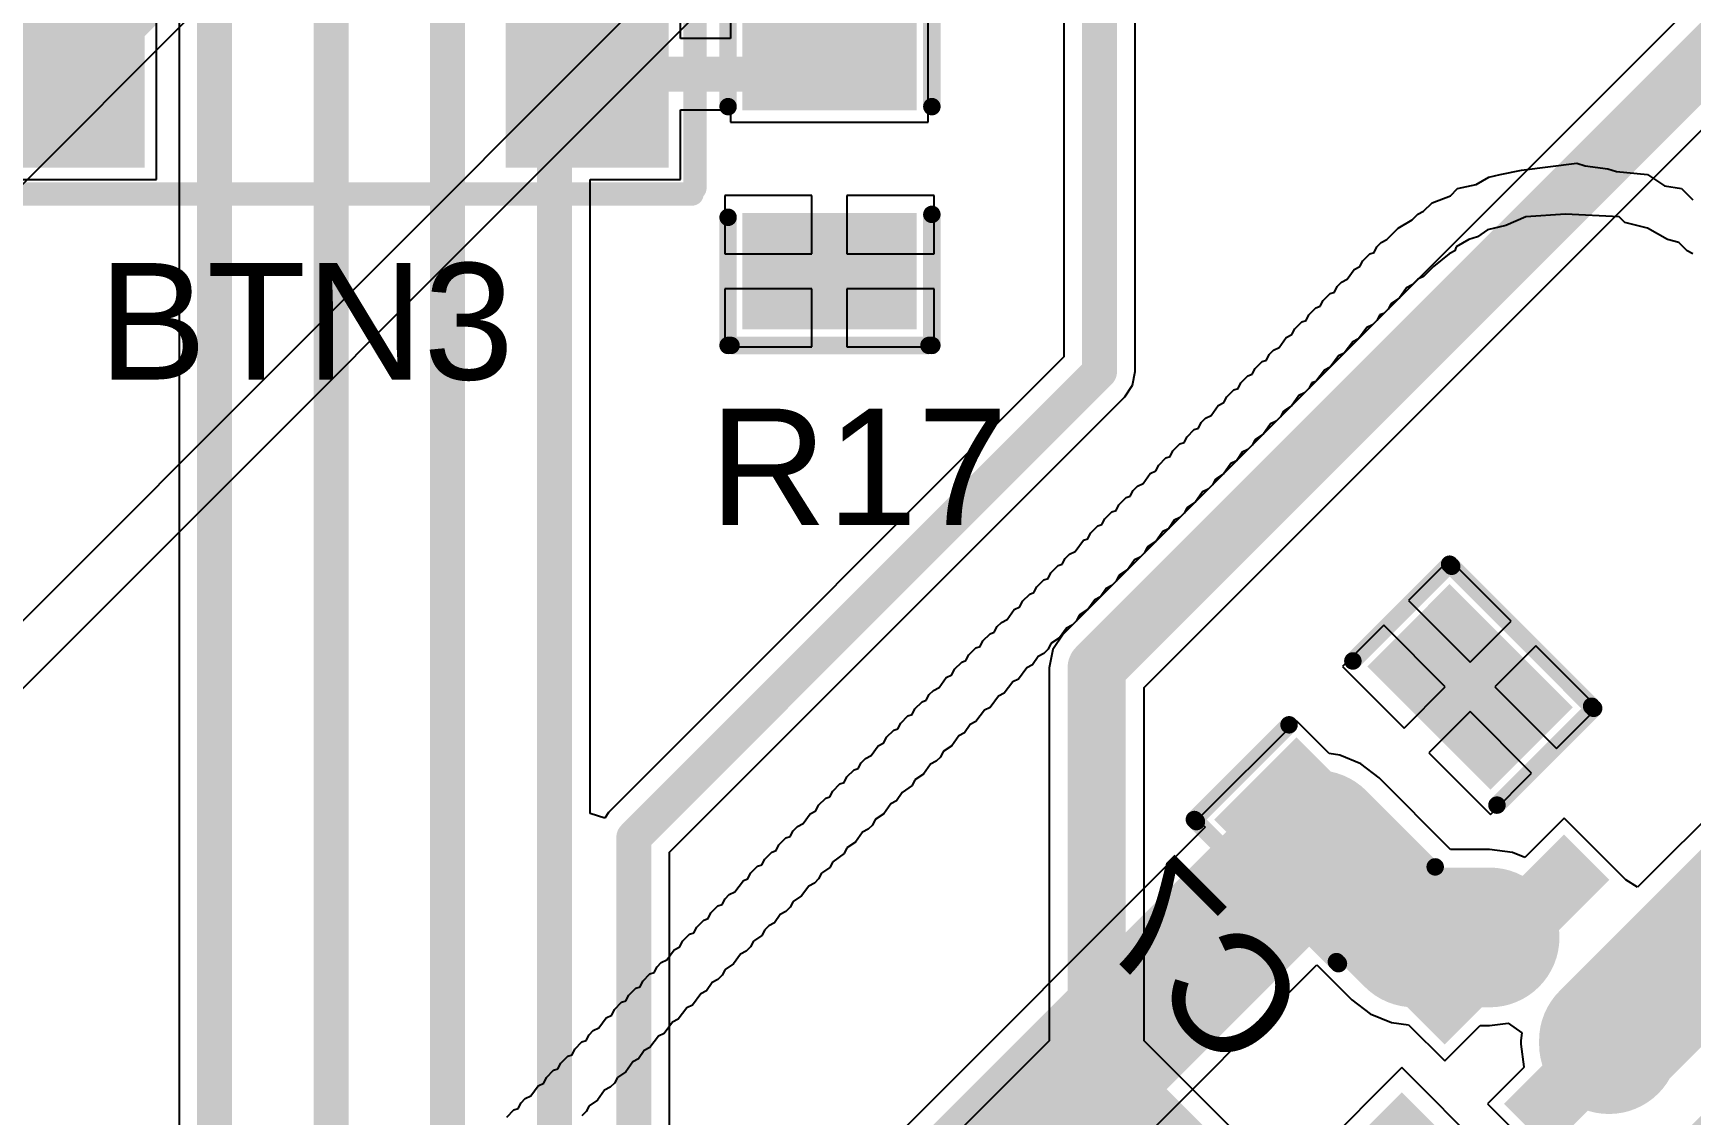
# Model space of a CAD drawing. Header units: millimetres. Extents: x 95 to 305, y 96 to 295.
# Drawn here: x 144.44 to 158.68, y 165.94 to 175.22 of the extents above; entities that cross this region are included whole.
import ezdxf

# ---------------------------------------------------------------- set-up
doc = ezdxf.new("R2010")
doc.units = ezdxf.units.MM
for name, color, linetype in [('BottomLayer', 5, 'Continuous'), ('BottomOverlay', 54, 'Continuous'), ('BottomPaste', 16, 'Continuous'), ('BottomSolder', 6, 'Continuous'), ('TopLayer', 1, 'Continuous'), ('TopOverlay', 2, 'Continuous'), ('TopPaste', 8, 'Continuous'), ('TopSolder', 216, 'Continuous')]:
    doc.layers.add(name, color=color, linetype=linetype)
doc.styles.add('Arial', font='arial.ttf', dxfattribs={"height": 0.2})

# ---------------------------------------------------------------- blocks, each defined once
blk = doc.blocks.new('RES0805_11')
at = {"layer": 'TopLayer'}
for points in [[(-1.38780139, 0.67829938), (-0.4878006499999999, 0.67829938), (-0.4878006499999999, -0.7187006199999999), (-1.38780139, -0.7187006199999999)], [(0.49219993, 0.67829938), (1.39220067, 0.67829938), (1.39220067, -0.7187006199999999), (0.49219993, -0.7187006199999999)]]:
    blk.add_hatch(color=1, dxfattribs=at).paths.add_polyline_path(points)
at = {"layer": 'TopPaste'}
for points in [[(-1.38780139, 0.67829938), (-0.4878006499999999, 0.67829938), (-0.4878006499999999, -0.7187006199999999), (-1.38780139, -0.7187006199999999)], [(0.49219993, 0.67829938), (1.39220067, 0.67829938), (1.39220067, -0.7187006199999999), (0.49219993, -0.7187006199999999)]]:
    blk.add_hatch(color=8, dxfattribs=at).paths.add_polyline_path(points)
at = {"layer": 'TopSolder'}
for points in [[(-1.43780129, 0.72829928), (-0.43780075, 0.72829928), (-0.43780075, -0.76870052), (-1.43780129, -0.76870052)], [(0.44220003, 0.72829928), (1.44220057, 0.72829928), (1.44220057, -0.76870052), (0.44220003, -0.76870052)]]:
    blk.add_hatch(color=216, dxfattribs=at).paths.add_polyline_path(points)
at = {"layer": 'TopOverlay', "const_width": 0.1499997}
for points in [[(-1.57500066, 0.8500008399999999), (-0.47500032, 0.8500008399999999)], [(-1.57500066, 0.8249996199999998), (-1.57500066, -0.87499952)], [(0.47500032, 0.8500008399999999), (1.57500066, 0.8500008399999999)], [(1.57500066, 0.8249996199999998), (1.57500066, -0.87499952)], [(-1.57500066, -0.90000074), (-0.4499991, -0.90000074)], [(0.47500032, -0.90000074), (1.57500066, -0.90000074)]]:
    blk.add_lwpolyline(points, dxfattribs=at)
at = {"layer": 'TopOverlay', "const_width": 0.07499858}
for points in [[(-1.61250122, 0.8500008399999999, 1), (-1.5375001, 0.8500008399999999, 1)], [(-1.61250122, 0.8249996199999998, 1), (-1.5375001, 0.8249996199999998, 1)], [(-0.5125008799999999, 0.8500008399999999, 1), (-0.43749976, 0.8500008399999999, 1)], [(0.43749976, 0.8500008399999999, 1), (0.5125008799999999, 0.8500008399999999, 1)], [(1.5375001, 0.8500008399999999, 1), (1.61250122, 0.8500008399999999, 1)], [(1.5375001, 0.8249996199999998, 1), (1.61250122, 0.8249996199999998, 1)], [(-1.61250122, -0.87499952, 1), (-1.5375001, -0.87499952, 1)], [(-1.61250122, -0.90000074, 1), (-1.5375001, -0.90000074, 1)], [(-0.4874996599999999, -0.90000074, 1), (-0.41249854, -0.90000074, 1)], [(0.43749976, -0.90000074, 1), (0.5125008799999999, -0.90000074, 1)], [(1.5375001, -0.87499952, 1), (1.61250122, -0.87499952, 1)], [(1.5375001, -0.90000074, 1), (1.61250122, -0.90000074, 1)]]:
    blk.add_lwpolyline(points, format="xyb", close=True, dxfattribs=at)
blk = doc.blocks.new('CAP0805_B_29')
at = {"layer": 'BottomLayer'}
for points in [[(-1.37900029, 0.69250052), (-0.47899955, 0.69250052), (-0.47899955, -0.70449948), (-1.37900029, -0.70449948)], [(0.48099853, 0.69250052), (1.38099927, 0.69250052), (1.38099927, -0.70449948), (0.48099853, -0.70449948)]]:
    blk.add_hatch(color=5, dxfattribs=at).paths.add_polyline_path(points)
at = {"layer": 'BottomPaste'}
for points in [[(-1.37900029, 0.69250052), (-0.47899955, 0.69250052), (-0.47899955, -0.70449948), (-1.37900029, -0.70449948)], [(0.48099853, 0.69250052), (1.38099927, 0.69250052), (1.38099927, -0.70449948), (0.48099853, -0.70449948)]]:
    blk.add_hatch(color=16, dxfattribs=at).paths.add_polyline_path(points)
at = {"layer": 'BottomSolder'}
for points in [[(-1.42900019, 0.7425004199999999), (-0.42899965, 0.7425004199999999), (-0.42899965, -0.7544993799999999), (-1.42900019, -0.7544993799999999)], [(0.4309986299999999, 0.7425004199999999), (1.43099917, 0.7425004199999999), (1.43099917, -0.7544993799999999), (0.4309986299999999, -0.7544993799999999)]]:
    blk.add_hatch(color=6, dxfattribs=at).paths.add_polyline_path(points)
at = {"layer": 'BottomOverlay', "const_width": 0.1499997}
for points in [[(-0.37500306, 0.8750020599999999), (-1.55000198, 0.8750020599999999)], [(-1.55000198, -0.8500008399999999), (-1.55000198, 0.8500008399999999)], [(1.54999944, 0.8750045999999999), (0.37500052, 0.8750045999999999)], [(1.54999944, -0.8499983), (1.54999944, 0.85000338)], [(-0.37500052, -0.8750045999999999), (-1.55000198, -0.8750020599999999)], [(1.54999944, -0.87499952), (0.3999992, -0.87499952)]]:
    blk.add_lwpolyline(points, dxfattribs=at)
at = {"layer": 'BottomOverlay', "const_width": 0.07499858}
for points in [[(-1.58750254, 0.8750020599999999, 1), (-1.51250142, 0.8750020599999999, 1)], [(-1.58750254, 0.8500008399999999, 1), (-1.51250142, 0.8500008399999999, 1)], [(-0.41250362, 0.8750020599999999, 1), (-0.3375025, 0.8750020599999999, 1)], [(0.33749996, 0.8750045999999999, 1), (0.41250108, 0.8750045999999999, 1)], [(1.51249888, 0.8750045999999999, 1), (1.5875, 0.8750045999999999, 1)], [(1.51249888, 0.85000338, 1), (1.5875, 0.85000338, 1)], [(-1.58750254, -0.8500008399999999, 1), (-1.51250142, -0.8500008399999999, 1)], [(-1.58750254, -0.8750020599999999, 1), (-1.51250142, -0.8750020599999999, 1)], [(-0.41250108, -0.8750045999999999, 1), (-0.33749996, -0.8750045999999999, 1)], [(0.36249864, -0.87499952, 1), (0.43749976, -0.87499952, 1)], [(1.51249888, -0.8499983, 1), (1.5875, -0.8499983, 1)], [(1.51249888, -0.87499952, 1), (1.5875, -0.87499952, 1)]]:
    blk.add_lwpolyline(points, format="xyb", close=True, dxfattribs=at)
blk = doc.blocks.new('HSOP_8_B_63')
at = {"layer": 'BottomLayer'}
for points in [[(-2.12159977, 3.70019961), (-1.67160067, 3.70019961), (-1.67160067, 1.80020087), (-2.12159977, 1.80020087)], [(-0.85159977, 3.70019707), (-0.40160067, 3.70019707), (-0.40160067, 1.80019833), (-0.85159977, 1.80019833)], [(0.41840023, 3.70019961), (0.86839933, 3.70019961), (0.86839933, 1.80020087), (0.41840023, 1.80020087)], [(1.68839769, 3.70019961), (2.13839679, 3.70019961), (2.13839679, 1.80020087), (1.68839769, 1.80020087)], [(-1.5416022, 1.15019836), (1.55839668, 1.15019836), (1.55839668, -1.24980192), (-1.5416022, -1.24980192)], [(-2.12159977, -1.89979935), (-1.67160067, -1.89979935), (-1.67160067, -3.799798089999999), (-2.12159977, -3.799798089999999)], [(-0.85159977, -1.89979935), (-0.40160067, -1.89979935), (-0.40160067, -3.799798089999999), (-0.85159977, -3.799798089999999)], [(0.41839515, -1.89979935), (0.8683942499999999, -1.89979935), (0.8683942499999999, -3.799798089999999), (0.41839515, -3.799798089999999)], [(1.68840023, -1.89979935), (2.13839933, -1.89979935), (2.13839933, -3.799798089999999), (1.68840023, -3.799798089999999)]]:
    blk.add_hatch(color=5, dxfattribs=at).paths.add_polyline_path(points)
at = {"layer": 'BottomPaste'}
for points in [[(-2.12159977, 3.70019961), (-1.67160067, 3.70019961), (-1.67160067, 1.80020087), (-2.12159977, 1.80020087)], [(-0.85159977, 3.70019707), (-0.40160067, 3.70019707), (-0.40160067, 1.80019833), (-0.85159977, 1.80019833)], [(0.41840023, 3.70019961), (0.86839933, 3.70019961), (0.86839933, 1.80020087), (0.41840023, 1.80020087)], [(1.68839769, 3.70019961), (2.13839679, 3.70019961), (2.13839679, 1.80020087), (1.68839769, 1.80020087)], [(-1.5416022, 1.15019836), (1.55839668, 1.15019836), (1.55839668, -1.24980192), (-1.5416022, -1.24980192)], [(-2.12159977, -1.89979935), (-1.67160067, -1.89979935), (-1.67160067, -3.799798089999999), (-2.12159977, -3.799798089999999)], [(-0.85159977, -1.89979935), (-0.40160067, -1.89979935), (-0.40160067, -3.799798089999999), (-0.85159977, -3.799798089999999)], [(0.41839515, -1.89979935), (0.8683942499999999, -1.89979935), (0.8683942499999999, -3.799798089999999), (0.41839515, -3.799798089999999)], [(1.68840023, -1.89979935), (2.13839933, -1.89979935), (2.13839933, -3.799798089999999), (1.68840023, -3.799798089999999)]]:
    blk.add_hatch(color=16, dxfattribs=at).paths.add_polyline_path(points)
at = {"layer": 'BottomSolder'}
for points in [[(-2.17159967, 3.750199509999999), (-1.62160077, 3.750199509999999), (-1.62160077, 1.75020097), (-2.17159967, 1.75020097)], [(-0.90159967, 3.750196969999999), (-0.35160077, 3.750196969999999), (-0.35160077, 1.75019843), (-0.90159967, 1.75019843)], [(0.36840033, 3.750199509999999), (0.91839923, 3.750199509999999), (0.91839923, 1.75020097), (0.36840033, 1.75020097)], [(1.63839779, 3.750199509999999), (2.18839669, 3.750199509999999), (2.18839669, 1.75020097), (1.63839779, 1.75020097)], [(-1.5916021, 1.20019826), (1.60839658, 1.20019826), (1.60839658, -1.29980182), (-1.5916021, -1.29980182)], [(-2.17159967, -1.84979945), (-1.62160077, -1.84979945), (-1.62160077, -3.84979799), (-2.17159967, -3.84979799)], [(-0.90159967, -1.84979945), (-0.35160077, -1.84979945), (-0.35160077, -3.84979799), (-0.90159967, -3.84979799)], [(0.36839525, -1.84979945), (0.91839415, -1.84979945), (0.91839415, -3.84979799), (0.36839525, -3.84979799)], [(1.63840033, -1.84979945), (2.18839923, -1.84979945), (2.18839923, -3.84979799), (1.63840033, -3.84979799)]]:
    blk.add_hatch(color=6, dxfattribs=at).paths.add_polyline_path(points)
at = {"layer": 'BottomOverlay', "text_generation_flag": 2}
blk.add_text('.', height=1.00000054, rotation=180, dxfattribs=at).set_placement((-2.9915993, 2.85020004))
blk = doc.blocks.new('DTSM_61N_V_T_R_72')
at = {"layer": 'TopLayer'}
for points in [[(-0.77499972, 5.150003669999999), (0.77499972, 5.150003669999999), (0.77499972, 3.85000373), (-0.77499972, 3.85000373)], [(7.17499962, 5.15000113), (8.724999059999998, 5.15000113), (8.724999059999998, 3.85000119), (7.17499962, 3.85000119)], [(-0.77499972, 0.64999997), (0.77499972, 0.64999997), (0.77499972, -0.64999997), (-0.77499972, -0.64999997)], [(7.17499708, 0.64999997), (8.72499652, 0.64999997), (8.72499652, -0.64999997), (7.17499708, -0.64999997)]]:
    blk.add_hatch(color=1, dxfattribs=at).paths.add_polyline_path(points)
at = {"layer": 'TopPaste'}
for points in [[(-0.77499972, 5.150003669999999), (0.77499972, 5.150003669999999), (0.77499972, 3.85000373), (-0.77499972, 3.85000373)], [(7.17499962, 5.15000113), (8.724999059999998, 5.15000113), (8.724999059999998, 3.85000119), (7.17499962, 3.85000119)], [(-0.77499972, 0.64999997), (0.77499972, 0.64999997), (0.77499972, -0.64999997), (-0.77499972, -0.64999997)], [(7.17499708, 0.64999997), (8.72499652, 0.64999997), (8.72499652, -0.64999997), (7.17499708, -0.64999997)]]:
    blk.add_hatch(color=8, dxfattribs=at).paths.add_polyline_path(points)
at = {"layer": 'TopSolder'}
for points in [[(-0.8249996199999998, 5.20000357), (0.8249996199999998, 5.20000357), (0.8249996199999998, 3.80000383), (-0.8249996199999998, 3.80000383)], [(7.124999719999999, 5.20000103), (8.77499896, 5.20000103), (8.77499896, 3.80000129), (7.124999719999999, 3.80000129)], [(-0.8249996199999998, 0.69999987), (0.8249996199999998, 0.69999987), (0.8249996199999998, -0.69999987), (-0.8249996199999998, -0.69999987)], [(7.124997179999999, 0.69999987), (8.774996419999999, 0.69999987), (8.774996419999999, -0.69999987), (7.124997179999999, -0.69999987)]]:
    blk.add_hatch(color=216, dxfattribs=at).paths.add_polyline_path(points)
at = {"layer": 'TopOverlay', "const_width": 0.1999996}
for points in [[(-1.05000298, 5.39999174), (-1.05000298, 3.82499108)], [(-1.00000054, 5.425000579999999), (8.99999978, 5.425000579999999)], [(8.99999978, 5.39999936), (8.99999978, -0.90000074)], [(-1.05000298, 3.82499108), (-1.05000298, 0.6749923)], [(-1.05000298, 0.6749923), (-1.05000298, -0.9000083599999998)], [(8.99999978, -0.9249994199999999), (-1.00000054, -0.92500196)]]:
    blk.add_lwpolyline(points, dxfattribs=at)
at = {"layer": 'TopOverlay', "const_width": 0.0999998}
for points in [[(-1.10000288, 5.39999174, 1), (-1.00000308, 5.39999174, 1)], [(-1.05000044, 5.425000579999999, 1), (-0.95000064, 5.425000579999999, 1)], [(8.94999988, 5.425000579999999, 1), (9.049999679999999, 5.425000579999999, 1)], [(8.94999988, 5.39999936, 1), (9.049999679999999, 5.39999936, 1)], [(-1.10000288, 3.82499108, 1), (-1.00000308, 3.82499108, 1)], [(-1.10000288, 3.82499108, 1), (-1.00000308, 3.82499108, 1)], [(-1.10000288, 0.6749923, 1), (-1.00000308, 0.6749923, 1)], [(-1.10000288, 0.6749923, 1), (-1.00000308, 0.6749923, 1)], [(-1.10000288, -0.9000083599999998, 1), (-1.00000308, -0.9000083599999998, 1)], [(-1.05000044, -0.92500196, 1), (-0.95000064, -0.92500196, 1)], [(8.94999988, -0.90000074, 1), (9.049999679999999, -0.90000074, 1)], [(8.94999988, -0.9249994199999999, 1), (9.049999679999999, -0.9249994199999999, 1)]]:
    blk.add_lwpolyline(points, format="xyb", close=True, dxfattribs=at)

msp = doc.modelspace()

# ---------------------------------------------------------------- linework, layer by layer
at = {"layer": 'BottomLayer'}
for p, q in [((139.74119372, 169.31840152), (155.28788602, 184.86509382)), ((156.60617904, 170.7060975), (156.25262628, 170.35254474)), ((157.13545154, 170.176825), (156.60617904, 170.7060975)), ((156.25262628, 170.35254474), (156.78189878, 169.82327224)), ((156.0404931, 170.14041156), (155.68694288, 169.78686134)), ((156.5697656, 169.61113906), (156.0404931, 170.14041156)), ((156.78189878, 169.82327224), (157.13545154, 170.176825)), ((157.34758218, 169.96469436), (156.99402942, 169.61113906)), ((157.8768496, 169.43542694), (157.34758218, 169.96469436)), ((155.68694288, 169.78686134), (156.21621538, 169.25758884)), ((156.21621538, 169.25758884), (156.5697656, 169.61113906)), ((156.99402942, 169.61113906), (157.52329684, 169.08187418)), ((157.52329684, 169.08187418), (157.8768496, 169.43542694)), ((155.29095942, 169.32016936), (154.44243432, 168.47164426)), ((155.5726886, 169.03844018), (155.29095942, 169.32016936)), ((156.78189878, 169.39900842), (156.42834602, 169.0454582)), ((157.31116366, 168.869741), (156.78189878, 169.39900842)), ((155.6624649, 169.02661902), (155.5726886, 169.03844018)), ((155.8449131, 168.95104894), (155.6624649, 169.02661902)), ((156.42834602, 169.0454582), (156.95761344, 168.51619078)), ((156.00158284, 168.83083328), (155.8449131, 168.95104894)), ((156.95761344, 168.51619078), (157.31116366, 168.869741)), ((159.24352962, 168.91451866), (158.22037698, 167.89136602)), ((156.61557196, 168.21684162), (156.00158284, 168.83083328)), ((154.44243432, 168.47164426), (154.50750912, 168.406572)), ((157.5895502, 168.48567268), (157.25125776, 168.14738024)), ((158.11987426, 167.95534862), (157.5895502, 168.48567268)), ((154.50750912, 168.406572), (147.58026618, 161.47932906)), ((156.95000106, 168.21684162), (156.61557196, 168.21684162)), ((157.14578934, 168.1910657), (156.95000106, 168.21684162)), ((157.25125776, 168.14738024), (157.14578934, 168.1910657)), ((158.22037698, 167.89136602), (158.11987426, 167.95534862)), ((148.65007862, 160.40951662), (155.46667662, 167.22611462)), ((155.46667662, 167.22611462), (155.76731864, 166.92547514)), ((155.76731864, 166.92547514), (155.76732626, 166.92546498)), ((155.76732626, 166.92546498), (155.923996, 166.80524932)), ((155.923996, 166.80524932), (156.1064442, 166.7296767)), ((156.1064442, 166.7296767), (156.25366006, 166.7102965)), ((156.95000106, 166.70390078), (157.10995248, 166.72495992)), ((157.10995248, 166.72495992), (157.22700838, 166.64108404)), ((156.25366006, 166.7102965), (156.56424364, 166.39971292)), ((156.56424364, 166.39971292), (156.8684315, 166.70390078)), ((156.8684315, 166.70390078), (156.95000106, 166.70390078)), ((157.22700838, 166.64108404), (157.21845366, 166.57610322)), ((157.21845366, 166.57610322), (157.21845366, 166.5446631)), ((157.21845366, 166.5446631), (157.24422958, 166.34887482)), ((156.19655324, 166.3431395), (155.31267896, 165.45926522)), ((157.32792766, 165.21176508), (156.19655324, 166.3431395)), ((157.2455707, 166.34563632), (156.9319442, 166.03200982)), ((157.24422958, 166.34887482), (157.2455707, 166.34563632)), ((156.9319442, 166.03200982), (157.4622708, 165.50168322))]:
    msp.add_line(p, q, dxfattribs=at)
at = {"layer": 'BottomLayer', "const_width": 1.20000014}
for points in [[(138.21037636, 168.85739406), (154.75298234, 185.40000004)], [(157.97492408, 166.57610322), (160.00000004, 168.60117918)], [(147.23130574, 160.06055618), (155.46667662, 168.29592706)], [(155.46667662, 168.29592706), (156.30223248, 167.4603712)], [(156.30223248, 167.4603712), (156.95000106, 167.4603712)], [(157.97492408, 166.5446631), (157.97492408, 166.57610322)]]:
    msp.add_lwpolyline(points, dxfattribs=at)
at = {"layer": 'BottomLayer', "const_width": 0.5999987999999999}
for points in [[(155.16667722, 168.29592706, 1), (155.76667602, 168.29592706, 1)], [(155.16667722, 168.29592706, 1), (155.76667602, 168.29592706, 1)], [(156.00223308, 167.4603712, 1), (156.60223188, 167.4603712, 1)], [(156.00223308, 167.4603712, 1), (156.60223188, 167.4603712, 1)], [(156.65000166, 167.4603712, 1), (157.25000046, 167.4603712, 1)], [(157.67492468, 166.57610322, 1), (158.27492348, 166.57610322, 1)], [(157.67492468, 166.57610322, 1), (158.27492348, 166.57610322, 1)], [(157.67492468, 166.5446631, 1), (158.27492348, 166.5446631, 1)]]:
    msp.add_lwpolyline(points, format="xyb", close=True, dxfattribs=at)
at = {"layer": 'BottomOverlay'}
for p, q in [((143.82440374, 169.65429112), (152.69615638, 178.52604376)), ((153.03690754, 178.28264826), (132.43350958, 157.6792503)), ((156.83387226, 173.92587516), (156.9433996, 173.9867234)), ((156.9433996, 173.9867234), (157.0407578, 174.01106168)), ((157.0407578, 174.01106168), (157.22330506, 174.04757164)), ((157.22330506, 174.04757164), (157.69792438, 174.10841988)), ((157.69792438, 174.10841988), (157.7709443, 174.0840816)), ((157.7709443, 174.0840816), (157.9656607, 174.05974078)), ((157.9656607, 174.05974078), (158.03867808, 174.0354025)), ((158.03867808, 174.0354025), (158.3064144, 174.01106168)), ((158.3064144, 174.01106168), (158.4524517, 173.91370602)), ((156.61481758, 173.82851696), (156.67566582, 173.8893652)), ((156.67566582, 173.8893652), (156.83387226, 173.92587516)), ((158.4524517, 173.91370602), (158.59848646, 173.8893652)), ((158.59848646, 173.8893652), (158.69584466, 173.792007)), ((156.33491212, 173.67031052), (156.38359122, 173.6946488)), ((156.38359122, 173.6946488), (156.45661114, 173.76766872)), ((156.45661114, 173.76766872), (156.61481758, 173.82851696)), ((156.16453654, 173.5486115), (156.28623302, 173.62163142)), ((156.28623302, 173.62163142), (156.33491212, 173.67031052)), ((157.0894369, 173.57295232), (156.93123046, 173.53644236)), ((157.25981502, 173.6459697), (157.0894369, 173.57295232)), ((157.60056872, 173.67031052), (157.25981502, 173.6459697)), ((158.0630189, 173.6459697), (157.60056872, 173.67031052)), ((158.111698, 173.5972906), (158.0630189, 173.6459697)), ((158.3064144, 173.5486115), (158.111698, 173.5972906)), ((155.98198928, 173.39040506), (156.01849924, 173.42691502)), ((156.01849924, 173.42691502), (156.06717834, 173.4512533)), ((156.06717834, 173.4512533), (156.16453654, 173.5486115)), ((156.77302402, 173.4512533), (156.66349668, 173.39040506)), ((156.8460414, 173.47559412), (156.77302402, 173.4512533)), ((156.93123046, 173.53644236), (156.8460414, 173.47559412)), ((158.47678998, 173.4512533), (158.3064144, 173.5486115)), ((158.57414818, 173.42691502), (158.47678998, 173.4512533)), ((158.64716556, 173.3538951), (158.57414818, 173.42691502)), ((155.83595198, 173.22002948), (155.8602928, 173.26870858)), ((155.8602928, 173.26870858), (155.92114104, 173.32955682)), ((155.92114104, 173.32955682), (155.957651, 173.34172596)), ((155.957651, 173.34172596), (155.98198928, 173.39040506)), ((156.60264844, 173.32955682), (156.46878028, 173.22002948)), ((156.65132754, 173.3538951), (156.60264844, 173.32955682)), ((156.66349668, 173.39040506), (156.65132754, 173.3538951)), ((158.69584466, 173.32955682), (158.64716556, 173.3538951)), ((155.72642464, 173.11050214), (155.78727288, 173.19568866)), ((155.78727288, 173.19568866), (155.83595198, 173.22002948)), ((156.38359122, 173.13484042), (156.33491212, 173.11050214)), ((156.46878028, 173.22002948), (156.38359122, 173.13484042)), ((155.5195391, 172.92795488), (155.58038734, 172.98880312)), ((155.58038734, 172.98880312), (155.6168973, 173.00097226)), ((155.6168973, 173.00097226), (155.64123558, 173.04965136)), ((155.64123558, 173.04965136), (155.67774554, 173.08616132)), ((155.67774554, 173.08616132), (155.72642464, 173.11050214)), ((156.23755392, 173.03748222), (156.17670568, 172.95229316)), ((156.28623302, 173.06182304), (156.23755392, 173.03748222)), ((156.33491212, 173.11050214), (156.28623302, 173.06182304)), ((155.39784262, 172.80625586), (155.45869086, 172.86710664)), ((155.45869086, 172.86710664), (155.49520082, 172.87927578)), ((155.49520082, 172.87927578), (155.5195391, 172.92795488)), ((156.07934748, 172.85493496), (156.04283752, 172.81842754)), ((156.1036883, 172.90361406), (156.07934748, 172.85493496)), ((156.17670568, 172.95229316), (156.1036883, 172.90361406)), ((155.2761436, 172.68455938), (155.33699184, 172.74540762)), ((155.33699184, 172.74540762), (155.3735018, 172.75757676)), ((155.3735018, 172.75757676), (155.39784262, 172.80625586)), ((155.89680276, 172.69672852), (155.82378284, 172.59937032)), ((155.94548186, 172.72106934), (155.89680276, 172.69672852)), ((155.98198928, 172.75757676), (155.94548186, 172.72106934)), ((156.0063301, 172.80625586), (155.98198928, 172.75757676)), ((156.04283752, 172.81842754), (156.0063301, 172.80625586)), ((155.14227544, 172.52635294), (155.20312622, 172.611542)), ((155.20312622, 172.611542), (155.25180532, 172.63588028)), ((155.25180532, 172.63588028), (155.2761436, 172.68455938)), ((155.77510374, 172.57503204), (155.70208636, 172.47767384)), ((155.82378284, 172.59937032), (155.77510374, 172.57503204)), ((154.99624068, 172.40465392), (155.0327481, 172.4168256)), ((155.0327481, 172.4168256), (155.05708892, 172.4655047)), ((155.05708892, 172.4655047), (155.09359888, 172.50201212)), ((155.09359888, 172.50201212), (155.14227544, 172.52635294)), ((155.65340726, 172.45333302), (155.58038734, 172.35597482)), ((155.70208636, 172.47767384), (155.65340726, 172.45333302)), ((154.81369342, 172.2221092), (154.87454166, 172.28295744)), ((154.87454166, 172.28295744), (154.91105162, 172.29512658)), ((154.91105162, 172.29512658), (154.9353899, 172.34380568)), ((154.9353899, 172.34380568), (154.99624068, 172.40465392)), ((155.53170824, 172.33163654), (155.45869086, 172.23427834)), ((155.58038734, 172.35597482), (155.53170824, 172.33163654)), ((154.6919944, 172.10041018), (154.75284518, 172.16126096)), ((154.75284518, 172.16126096), (154.7893526, 172.1734301)), ((154.7893526, 172.1734301), (154.81369342, 172.2221092)), ((155.36133266, 172.13692014), (155.31265356, 172.11258186)), ((155.39784262, 172.1734301), (155.36133266, 172.13692014)), ((155.4221809, 172.2221092), (155.39784262, 172.1734301)), ((155.45869086, 172.23427834), (155.4221809, 172.2221092)), ((154.55812878, 171.94220374), (154.61897702, 172.0273928)), ((154.61897702, 172.0273928), (154.66765612, 172.05173108)), ((154.66765612, 172.05173108), (154.6919944, 172.10041018)), ((155.25180532, 172.0273928), (155.1787854, 171.9787137)), ((155.31265356, 172.11258186), (155.25180532, 172.0273928)), ((154.44860144, 171.8326764), (154.47293972, 171.8813555)), ((154.47293972, 171.8813555), (154.50944968, 171.91786546)), ((154.50944968, 171.91786546), (154.55812878, 171.94220374)), ((155.06925806, 171.86918636), (155.00840982, 171.7839973)), ((155.11793716, 171.89352464), (155.06925806, 171.86918636)), ((155.15444712, 171.9300346), (155.11793716, 171.89352464)), ((155.1787854, 171.9787137), (155.15444712, 171.9300346)), ((154.22954422, 171.63796), (154.29039246, 171.69880824)), ((154.29039246, 171.69880824), (154.32690242, 171.71097992)), ((154.32690242, 171.71097992), (154.35124324, 171.75965902)), ((154.35124324, 171.75965902), (154.41209148, 171.82050726)), ((154.41209148, 171.82050726), (154.44860144, 171.8326764)), ((154.9353899, 171.7353182), (154.91105162, 171.6866391)), ((155.00840982, 171.7839973), (154.9353899, 171.7353182)), ((154.10784774, 171.51626352), (154.16869598, 171.57711176)), ((154.16869598, 171.57711176), (154.20520594, 171.5892809)), ((154.20520594, 171.5892809), (154.22954422, 171.63796)), ((154.82586256, 171.62579086), (154.77718346, 171.55277094)), ((154.87454166, 171.65012914), (154.82586256, 171.62579086)), ((154.91105162, 171.6866391), (154.87454166, 171.65012914)), ((153.97397958, 171.35805708), (154.03482782, 171.4432436)), ((154.03482782, 171.4432436), (154.08350692, 171.46758442)), ((154.08350692, 171.46758442), (154.10784774, 171.51626352)), ((154.66765612, 171.4432436), (154.59463874, 171.3945645)), ((154.72850436, 171.52843266), (154.66765612, 171.4432436)), ((154.77718346, 171.55277094), (154.72850436, 171.52843266)), ((153.86445224, 171.2485272), (153.88879052, 171.2972063)), ((153.88879052, 171.2972063), (153.92530048, 171.33371626)), ((153.92530048, 171.33371626), (153.97397958, 171.35805708)), ((154.48510886, 171.28503716), (154.42426062, 171.1998481)), ((154.53378796, 171.30937798), (154.48510886, 171.28503716)), ((154.57029792, 171.3458854), (154.53378796, 171.30937798)), ((154.59463874, 171.3945645), (154.57029792, 171.3458854)), ((153.74275576, 171.12683072), (153.76709404, 171.17550982)), ((153.76709404, 171.17550982), (153.82794228, 171.23635806)), ((153.82794228, 171.23635806), (153.86445224, 171.2485272)), ((154.35124324, 171.151169), (154.32690242, 171.1024899)), ((154.42426062, 171.1998481), (154.35124324, 171.151169)), ((153.52369854, 170.93211432), (153.58454678, 170.99296256)), ((153.58454678, 170.99296256), (153.62105674, 171.00513424)), ((153.62105674, 171.00513424), (153.64539756, 171.0538108)), ((153.64539756, 171.0538108), (153.7062458, 171.11466158)), ((153.7062458, 171.11466158), (153.74275576, 171.12683072)), ((154.2417159, 171.04164166), (154.1930368, 170.96862428)), ((154.29039246, 171.06598248), (154.2417159, 171.04164166)), ((154.32690242, 171.1024899), (154.29039246, 171.06598248)), ((153.38983292, 170.77390788), (153.4628503, 170.87126608)), ((153.4628503, 170.87126608), (153.49936026, 170.88343522)), ((153.49936026, 170.88343522), (153.52369854, 170.93211432)), ((154.08350692, 170.85909694), (154.01048954, 170.81041784)), ((154.1443577, 170.94428346), (154.08350692, 170.85909694)), ((154.1930368, 170.96862428), (154.1443577, 170.94428346)), ((153.28030304, 170.66438054), (153.30464386, 170.71305964)), ((153.30464386, 170.71305964), (153.34115382, 170.74956706)), ((153.34115382, 170.74956706), (153.38983292, 170.77390788)), ((153.9496413, 170.72522878), (153.9009622, 170.70088796)), ((153.98614872, 170.76173874), (153.9496413, 170.72522878)), ((154.01048954, 170.81041784), (153.98614872, 170.76173874)), ((153.15860656, 170.54268152), (153.18294484, 170.59136062)), ((153.18294484, 170.59136062), (153.24379562, 170.65220886)), ((153.24379562, 170.65220886), (153.28030304, 170.66438054)), ((153.76709404, 170.56702234), (153.74275576, 170.51834324)), ((153.84011142, 170.61570144), (153.76709404, 170.56702234)), ((153.9009622, 170.70088796), (153.84011142, 170.61570144)), ((153.00040012, 170.4088159), (153.03690754, 170.42098504)), ((153.03690754, 170.42098504), (153.06124836, 170.46966414)), ((153.06124836, 170.46966414), (153.1220966, 170.53051238)), ((153.1220966, 170.53051238), (153.15860656, 170.54268152)), ((153.6575667, 170.457495), (153.6088876, 170.38447508)), ((153.7062458, 170.48183328), (153.6575667, 170.457495)), ((153.74275576, 170.51834324), (153.7062458, 170.48183328)), ((152.80568372, 170.18975868), (152.86653196, 170.27494774)), ((152.86653196, 170.27494774), (152.91521106, 170.29928602)), ((152.91521106, 170.29928602), (152.93955188, 170.34796512)), ((152.93955188, 170.34796512), (153.00040012, 170.4088159)), ((153.49936026, 170.27494774), (153.42634034, 170.22626864)), ((153.5602085, 170.3601368), (153.49936026, 170.27494774)), ((153.6088876, 170.38447508), (153.5602085, 170.3601368)), ((152.72049466, 170.12891044), (152.75700462, 170.1654204)), ((152.75700462, 170.1654204), (152.80568372, 170.18975868)), ((153.3654921, 170.14107958), (153.316813, 170.1167413)), ((153.40200206, 170.17758954), (153.3654921, 170.14107958)), ((153.42634034, 170.22626864), (153.40200206, 170.17758954)), ((152.57445736, 169.95853486), (152.59879818, 170.00721396)), ((152.59879818, 170.00721396), (152.65964642, 170.0680622)), ((152.65964642, 170.0680622), (152.69615638, 170.08023134)), ((152.69615638, 170.08023134), (152.72049466, 170.12891044)), ((153.25596476, 170.03155224), (153.18294484, 169.98287314)), ((153.316813, 170.1167413), (153.25596476, 170.03155224)), ((152.45276088, 169.83683584), (152.47709916, 169.88551494)), ((152.47709916, 169.88551494), (152.53794994, 169.94636318)), ((152.53794994, 169.94636318), (152.57445736, 169.95853486)), ((153.0734175, 169.8733458), (153.0247384, 169.80032588)), ((153.1220966, 169.89768408), (153.0734175, 169.8733458)), ((153.15860656, 169.93419404), (153.1220966, 169.89768408)), ((153.18294484, 169.98287314), (153.15860656, 169.93419404)), ((152.28238276, 169.69079854), (152.33106186, 169.71513936)), ((152.33106186, 169.71513936), (152.35540268, 169.76381846)), ((152.35540268, 169.76381846), (152.41625092, 169.8246667)), ((152.41625092, 169.8246667), (152.45276088, 169.83683584)), ((152.9760593, 169.7759876), (152.90304192, 169.6786294)), ((153.0247384, 169.80032588), (152.9760593, 169.7759876)), ((152.136348, 169.54476124), (152.17285542, 169.5812712)), ((152.17285542, 169.5812712), (152.22153452, 169.60561202)), ((152.22153452, 169.60561202), (152.28238276, 169.69079854)), ((152.85436282, 169.65429112), (152.7813429, 169.55693292)), ((152.90304192, 169.6786294), (152.85436282, 169.65429112)), ((151.9903107, 169.37438566), (152.01464898, 169.42306476)), ((152.01464898, 169.42306476), (152.07549722, 169.483913)), ((152.07549722, 169.483913), (152.11200718, 169.49608214)), ((152.11200718, 169.49608214), (152.136348, 169.54476124)), ((152.65964642, 169.4352339), (152.61096732, 169.41089562)), ((152.7326638, 169.5325921), (152.65964642, 169.4352339)), ((152.7813429, 169.55693292), (152.7326638, 169.5325921)), ((151.86861168, 169.25268918), (151.8929525, 169.30136828)), ((151.8929525, 169.30136828), (151.95380074, 169.36221652)), ((151.95380074, 169.36221652), (151.9903107, 169.37438566)), ((152.48927084, 169.2891966), (152.44059174, 169.21617922)), ((152.53794994, 169.31353742), (152.48927084, 169.2891966)), ((152.61096732, 169.41089562), (152.53794994, 169.31353742)), ((151.7469152, 169.13099016), (151.77125348, 169.17966926)), ((151.77125348, 169.17966926), (151.83210172, 169.2405175)), ((151.83210172, 169.2405175), (151.86861168, 169.25268918)), ((152.39191264, 169.1918384), (152.33106186, 169.10665188)), ((152.44059174, 169.21617922), (152.39191264, 169.1918384)), ((151.5521988, 168.96061458), (151.58870876, 168.997122)), ((151.58870876, 168.997122), (151.63738786, 169.02146282)), ((151.63738786, 169.02146282), (151.6982361, 169.10665188)), ((151.6982361, 169.10665188), (151.7469152, 169.13099016)), ((152.23370366, 169.00929368), (152.19719624, 168.97278372)), ((152.25804448, 169.05797278), (152.23370366, 169.00929368)), ((152.33106186, 169.10665188), (152.25804448, 169.05797278)), ((151.43049978, 168.83891556), (151.49135056, 168.89976634)), ((151.49135056, 168.89976634), (151.52785798, 168.91193548)), ((151.52785798, 168.91193548), (151.5521988, 168.96061458)), ((152.0876689, 168.86325638), (152.01464898, 168.81457728)), ((152.14851714, 168.9484429), (152.0876689, 168.86325638)), ((152.19719624, 168.97278372), (152.14851714, 168.9484429)), ((151.28446502, 168.66853998), (151.3088033, 168.71721908)), ((151.3088033, 168.71721908), (151.36965154, 168.77806732)), ((151.36965154, 168.77806732), (151.4061615, 168.79023646)), ((151.4061615, 168.79023646), (151.43049978, 168.83891556)), ((151.9903107, 168.76589818), (151.90512164, 168.70504994)), ((152.01464898, 168.81457728), (151.9903107, 168.76589818)), ((151.162766, 168.54684096), (151.18710682, 168.59552006)), ((151.18710682, 168.59552006), (151.24795506, 168.65637084)), ((151.24795506, 168.65637084), (151.28446502, 168.66853998)), ((151.80776344, 168.60769174), (151.7469152, 168.52250268)), ((151.85644254, 168.63203002), (151.80776344, 168.60769174)), ((151.90512164, 168.70504994), (151.85644254, 168.63203002)), ((151.00455956, 168.41297534), (151.05323866, 168.43731362)), ((151.05323866, 168.43731362), (151.1140869, 168.52250268)), ((151.1140869, 168.52250268), (151.162766, 168.54684096)), ((151.649557, 168.42514448), (151.61304704, 168.38863452)), ((151.67389528, 168.47382358), (151.649557, 168.42514448)), ((151.7469152, 168.52250268), (151.67389528, 168.47382358)), ((150.84635312, 168.2547689), (150.90720136, 168.31561714)), ((150.90720136, 168.31561714), (150.94371132, 168.32778628)), ((150.94371132, 168.32778628), (150.9680496, 168.37646538)), ((150.9680496, 168.37646538), (151.00455956, 168.41297534)), ((151.56436794, 168.36429624), (151.5035197, 168.27910718)), ((151.61304704, 168.38863452), (151.56436794, 168.36429624)), ((150.7246541, 168.13306988), (150.78550488, 168.19391812)), ((150.78550488, 168.19391812), (150.8220123, 168.2060898)), ((150.8220123, 168.2060898), (150.84635312, 168.2547689)), ((151.4061615, 168.18174898), (151.3088033, 168.1087316)), ((151.43049978, 168.23042808), (151.4061615, 168.18174898)), ((151.5035197, 168.27910718), (151.43049978, 168.23042808)), ((150.5786168, 167.9626943), (150.60295762, 168.0113734)), ((150.60295762, 168.0113734), (150.66380586, 168.07222164)), ((150.66380586, 168.07222164), (150.70031582, 168.08439078)), ((150.70031582, 168.08439078), (150.7246541, 168.13306988)), ((151.2114451, 168.0113734), (151.18710682, 167.9626943)), ((151.28446502, 168.0600525), (151.2114451, 168.0113734)), ((151.3088033, 168.1087316), (151.28446502, 168.0600525)), ((150.46908946, 167.85316696), (150.54210938, 167.95052516)), ((150.54210938, 167.95052516), (150.5786168, 167.9626943)), ((151.10191776, 167.90184606), (151.04106952, 167.816657)), ((151.15059686, 167.92618434), (151.10191776, 167.90184606)), ((151.18710682, 167.9626943), (151.15059686, 167.92618434)), ((150.26220392, 167.6706197), (150.32305216, 167.73146794)), ((150.32305216, 167.73146794), (150.35956212, 167.74363708)), ((150.35956212, 167.74363708), (150.38390294, 167.79231618)), ((150.38390294, 167.79231618), (150.42041036, 167.82882614)), ((150.42041036, 167.82882614), (150.46908946, 167.85316696)), ((150.94371132, 167.7192988), (150.90720136, 167.68278884)), ((150.9680496, 167.7679779), (150.94371132, 167.7192988)), ((151.04106952, 167.816657), (150.9680496, 167.7679779)), ((150.14050744, 167.54892322), (150.20135568, 167.60977146)), ((150.20135568, 167.60977146), (150.23786564, 167.6219406)), ((150.23786564, 167.6219406), (150.26220392, 167.6706197)), ((150.80984316, 167.58543064), (150.76116406, 167.56109236)), ((150.85852226, 167.65845056), (150.80984316, 167.58543064)), ((150.90720136, 167.68278884), (150.85852226, 167.65845056)), ((149.99447014, 167.3785451), (150.01880842, 167.4272242)), ((150.01880842, 167.4272242), (150.07965666, 167.48807244)), ((150.07965666, 167.48807244), (150.11616662, 167.50024412)), ((150.11616662, 167.50024412), (150.14050744, 167.54892322)), ((150.6272959, 167.4272242), (150.60295762, 167.3785451)), ((150.70031582, 167.4759033), (150.6272959, 167.4272242)), ((150.7246541, 167.5245824), (150.70031582, 167.4759033)), ((150.76116406, 167.56109236), (150.7246541, 167.5245824)), ((149.8849428, 167.26901776), (149.94579104, 167.35420682)), ((149.94579104, 167.35420682), (149.99447014, 167.3785451)), ((150.51776856, 167.31769686), (150.45692032, 167.2325078)), ((150.56644766, 167.34203514), (150.51776856, 167.31769686)), ((150.60295762, 167.3785451), (150.56644766, 167.34203514)), ((149.67805472, 167.0864705), (149.7389055, 167.14732128)), ((149.7389055, 167.14732128), (149.77541292, 167.15949042)), ((149.77541292, 167.15949042), (149.79975374, 167.20816952)), ((149.79975374, 167.20816952), (149.8362637, 167.24467694)), ((149.8362637, 167.24467694), (149.8849428, 167.26901776)), ((150.38390294, 167.1838287), (150.35956212, 167.1351496)), ((150.45692032, 167.2325078), (150.38390294, 167.1838287)), ((149.55635824, 166.96477402), (149.61720648, 167.02562226)), ((149.61720648, 167.02562226), (149.65371644, 167.0377914)), ((149.65371644, 167.0377914), (149.67805472, 167.0864705)), ((150.22569396, 167.00128398), (150.17701486, 166.97694316)), ((150.27437306, 167.07430136), (150.22569396, 167.00128398)), ((150.32305216, 167.09864218), (150.27437306, 167.07430136)), ((150.35956212, 167.1351496), (150.32305216, 167.09864218)), ((149.43466176, 166.843075), (149.49551, 166.90392578)), ((149.49551, 166.90392578), (149.53201996, 166.91609492)), ((149.53201996, 166.91609492), (149.55635824, 166.96477402)), ((150.10399748, 166.87958496), (150.05531838, 166.85524668)), ((150.17701486, 166.97694316), (150.10399748, 166.87958496)), ((149.3007936, 166.68486856), (149.36164184, 166.77005762)), ((149.36164184, 166.77005762), (149.41032094, 166.79439844)), ((149.41032094, 166.79439844), (149.43466176, 166.843075)), ((149.9336219, 166.73354766), (149.86060198, 166.63618946)), ((149.982301, 166.75788848), (149.9336219, 166.73354766)), ((150.05531838, 166.85524668), (149.982301, 166.75788848)), ((149.1547563, 166.56317208), (149.19126626, 166.57534122)), ((149.19126626, 166.57534122), (149.21560454, 166.62402032)), ((149.21560454, 166.62402032), (149.2521145, 166.66053028)), ((149.2521145, 166.66053028), (149.3007936, 166.68486856)), ((149.81192288, 166.61185118), (149.7389055, 166.51449298)), ((149.86060198, 166.63618946), (149.81192288, 166.61185118)), ((148.97220904, 166.38062482), (149.03305982, 166.44147306)), ((149.03305982, 166.44147306), (149.06956724, 166.45364474)), ((149.06956724, 166.45364474), (149.09390806, 166.50232384)), ((149.09390806, 166.50232384), (149.1547563, 166.56317208)), ((149.6902264, 166.49015216), (149.6415473, 166.41713478)), ((149.7389055, 166.51449298), (149.6902264, 166.49015216)), ((148.85051256, 166.25892834), (148.9113608, 166.31977658)), ((148.9113608, 166.31977658), (148.94787076, 166.33194572)), ((148.94787076, 166.33194572), (148.97220904, 166.38062482)), ((149.53201996, 166.30760744), (149.45900004, 166.25892834)), ((149.5928682, 166.39279396), (149.53201996, 166.30760744)), ((149.6415473, 166.41713478), (149.5928682, 166.39279396)), ((148.7166444, 166.1007219), (148.77749264, 166.18590842)), ((148.77749264, 166.18590842), (148.82617174, 166.21024924)), ((148.82617174, 166.21024924), (148.85051256, 166.25892834)), ((149.3494727, 166.149401), (149.28862446, 166.06421194)), ((149.3981518, 166.17373928), (149.3494727, 166.149401)), ((149.43466176, 166.21024924), (149.3981518, 166.17373928)), ((149.45900004, 166.25892834), (149.43466176, 166.21024924)), ((148.60711706, 165.99119202), (148.63145788, 166.03987112)), ((148.63145788, 166.03987112), (148.6679653, 166.07638108)), ((148.6679653, 166.07638108), (148.7166444, 166.1007219)), ((149.21560454, 166.01553284), (149.19126626, 165.96685374)), ((149.28862446, 166.06421194), (149.21560454, 166.01553284)), ((148.50975886, 165.91817464), (148.5706071, 165.97902288)), ((148.5706071, 165.97902288), (148.60711706, 165.99119202)), ((149.19126626, 165.96685374), (149.1547563, 165.93034378))]:
    msp.add_line(p, q, dxfattribs=at)
at = {"layer": 'TopLayer'}
for p, q in [((169.35356528, 186.13033386), (153.2873617, 170.06413028)), ((145.69412314, 182.83937524), (145.69412314, 160.64305946)), ((153.29412318, 180.30120658), (153.29412318, 172.44466908)), ((153.9058771, 172.31798404), (153.9058771, 180.174519)), ((145.49999856, 173.96789184), (145.49999856, 175.81789068)), ((150.00000226, 175.17773956), (150.00000226, 175.81789068)), ((150.43163462, 175.66009064), (150.43163462, 175.17773956)), ((152.12863402, 174.46009304), (152.12863402, 175.66009064)), ((150.43163462, 175.17773956), (150.00000226, 175.17773956)), ((153.98358078, 169.60681344), (159.39381888, 175.01705154)), ((150.00000226, 173.96789184), (150.00000226, 174.56598564)), ((150.00000226, 174.56598564), (150.43163462, 174.56598564)), ((150.43163462, 174.56598564), (150.43163462, 174.46009304)), ((150.43163462, 174.46009304), (152.12863402, 174.46009304)), ((143.90000176, 173.96789184), (145.49999856, 173.96789184)), ((149.22395098, 168.52375236), (149.22395098, 173.96789184)), ((149.22395098, 173.96789184), (150.00000226, 173.96789184)), ((151.13012954, 173.83008922), (150.38163472, 173.83008922)), ((150.38163472, 173.83008922), (150.38163472, 173.33008514)), ((151.13012954, 173.33008514), (151.13012954, 173.83008922)), ((152.17863392, 173.83008922), (151.43012894, 173.83008922)), ((151.43012894, 173.83008922), (151.43012894, 173.33008514)), ((152.17863392, 173.33008514), (152.17863392, 173.83008922)), ((150.38163472, 173.33008514), (151.13012954, 173.33008514)), ((151.43012894, 173.33008514), (152.17863392, 173.33008514)), ((151.13012954, 173.03008574), (150.38163472, 173.03008574)), ((150.38163472, 173.03008574), (150.38163472, 172.53009182)), ((151.13012954, 172.53009182), (151.13012954, 173.03008574)), ((152.17863392, 173.03008574), (151.43012894, 173.03008574)), ((151.43012894, 173.03008574), (151.43012894, 172.53009182)), ((152.17863392, 172.53009182), (152.17863392, 173.03008574)), ((153.29412318, 172.44466908), (149.3837119, 168.53426034)), ((150.38163472, 172.53009182), (151.13012954, 172.53009182)), ((151.43012894, 172.53009182), (152.17863392, 172.53009182)), ((153.88259292, 172.20091798), (153.90587964, 172.31797134)), ((153.90587964, 172.31797134), (153.9058771, 172.31798404)), ((153.81628876, 172.10168272), (153.88259292, 172.20091798)), ((149.90587748, 168.19127144), (153.81628114, 172.10167764)), ((153.81628114, 172.10167764), (153.81628876, 172.10168272)), ((153.2873617, 170.06413028), (153.19895446, 169.93181914)), ((153.19895446, 169.93181914), (153.16790804, 169.7757463)), ((153.16790804, 169.7757463), (153.16791058, 169.7757336)), ((153.16791058, 169.7757336), (153.16791058, 166.57412202)), ((153.98358078, 166.57412456), (153.98358078, 169.60681344)), ((149.35095098, 168.48523072), (149.22395098, 168.52375236)), ((149.3837119, 168.53426034), (149.35095098, 168.48523072)), ((149.90587748, 159.95170194), (149.90587748, 168.19127144)), ((153.16791058, 166.57412202), (151.51161722, 164.9178312)), ((157.38837712, 163.16932568), (153.98358078, 166.57412456))]:
    msp.add_line(p, q, dxfattribs=at)
for points, const_width in [([(153.57574568, 169.7757463), (170.00000036, 186.20000098)], 0.499999), ([(146.0000001, 160.47500036), (146.0000001, 183.19999936)], 0.2999994), ([(147.00000064, 160.22500086), (147.00000064, 183.19999936)], 0.2999994), ([(148.00000118, 159.97499882), (148.00000118, 183.19999936)], 0.2999994), ([(144.7000027, 174.8928938), (144.7000027, 182.8428906)], 0.499999), ([(149.20000386, 174.89999818), (149.20000386, 182.84288806)], 0.2999994), ([(153.60000014, 172.31797134), (153.60000014, 180.30121928)], 0.2999994), ([(144.70000016, 174.89289126), (144.7000027, 174.8928938)], 0.499999), ([(151.09190508, 174.8718626), (151.28013432, 175.06009184)], 0.2999994), ([(148.91807402, 174.61096142), (149.20000386, 174.89289126)], 0.2999994), ([(149.20000386, 174.89289126), (149.22103252, 174.8718626)], 0.2999994), ([(149.22103252, 174.8718626), (151.09190508, 174.8718626)], 0.2999994), ([(148.91807402, 159.7819258), (148.91807402, 174.61096142)], 0.2999994), ([(149.60000052, 168.31797172), (153.60000014, 172.31797134)], 0.2999994), ([(153.57574568, 166.40519424), (153.57574568, 169.7757463)], 0.499999), ([(149.60000052, 159.82500166), (149.60000052, 168.31797172)], 0.2999994), ([(151.8000012, 164.62944722), (153.57574568, 166.4051917)], 0.499999), ([(153.57574568, 166.4051917), (157.10000076, 162.88093662)], 0.499999)]:
    msp.add_lwpolyline(points, dxfattribs=dict(at, const_width=const_width))
for points, const_width in [([(144.57500168, 174.89289126, 1), (144.82499864, 174.89289126, 1)], 0.2499995), ([(144.57500422, 174.8928938, 1), (144.82500118, 174.8928938, 1)], 0.2499995), ([(144.57500422, 174.8928938, 1), (144.82500118, 174.8928938, 1)], 0.2499995), ([(151.20513574, 175.06009184, 1), (151.3551329, 175.06009184, 1)], 0.1499997), ([(149.12500528, 174.89999818, 1), (149.27500244, 174.89999818, 1)], 0.1499997), ([(149.12500528, 174.89289126, 1), (149.27500244, 174.89289126, 1)], 0.1499997), ([(149.12500528, 174.89289126, 1), (149.27500244, 174.89289126, 1)], 0.1499997), ([(149.14603394, 174.8718626, 1), (149.2960311, 174.8718626, 1)], 0.1499997), ([(149.14603394, 174.8718626, 1), (149.2960311, 174.8718626, 1)], 0.1499997), ([(151.0169065, 174.8718626, 1), (151.16690366, 174.8718626, 1)], 0.1499997), ([(151.0169065, 174.8718626, 1), (151.16690366, 174.8718626, 1)], 0.1499997), ([(148.84307544, 174.61096142, 1), (148.9930726, 174.61096142, 1)], 0.1499997), ([(148.84307544, 174.61096142, 1), (148.9930726, 174.61096142, 1)], 0.1499997), ([(153.52500156, 172.31797134, 1), (153.67499872, 172.31797134, 1)], 0.1499997), ([(153.52500156, 172.31797134, 1), (153.67499872, 172.31797134, 1)], 0.1499997), ([(153.4507472, 169.7757463, 1), (153.70074416, 169.7757463, 1)], 0.2499995), ([(153.4507472, 169.7757463, 1), (153.70074416, 169.7757463, 1)], 0.2499995), ([(149.52500194, 168.31797172, 1), (149.6749991, 168.31797172, 1)], 0.1499997), ([(149.52500194, 168.31797172, 1), (149.6749991, 168.31797172, 1)], 0.1499997), ([(153.4507472, 166.40519424, 1), (153.70074416, 166.40519424, 1)], 0.2499995), ([(153.4507472, 166.4051917, 1), (153.70074416, 166.4051917, 1)], 0.2499995), ([(153.4507472, 166.4051917, 1), (153.70074416, 166.4051917, 1)], 0.2499995)]:
    msp.add_lwpolyline(points, format="xyb", close=True, dxfattribs=dict(at, const_width=const_width))

# ---------------------------------------------------------------- block references
for name, p, rotation in [('DTSM_61N_V_T_R_72', (149.20000386, 174.89289126), 90), ('RES0805_11', (151.2599337, 174.11789154), 90), ('CAP0805_B_29', (156.12923562, 168.94999992), 225), ('HSOP_8_B_63', (156.4147621, 164.074602), 135)]:
    msp.add_blockref(name, p, dxfattribs=dict(rotation=rotation))

# ---------------------------------------------------------------- texts
at = {"layer": 'BottomOverlay', "style": 'Arial', "text_generation_flag": 2}
msp.add_text('C7', height=1.00000054, rotation=315, dxfattribs=at).set_placement((154.75000038, 166.25000024))
at = {"layer": 'TopOverlay', "style": 'Arial'}
for s, p in [('BTN3', (144.99999956, 172.25000094)), ('R17', (150.24999922, 171.0000009))]:
    msp.add_text(s, height=1.00000054, dxfattribs=at).set_placement(p)

doc.saveas('drawing.dxf')
